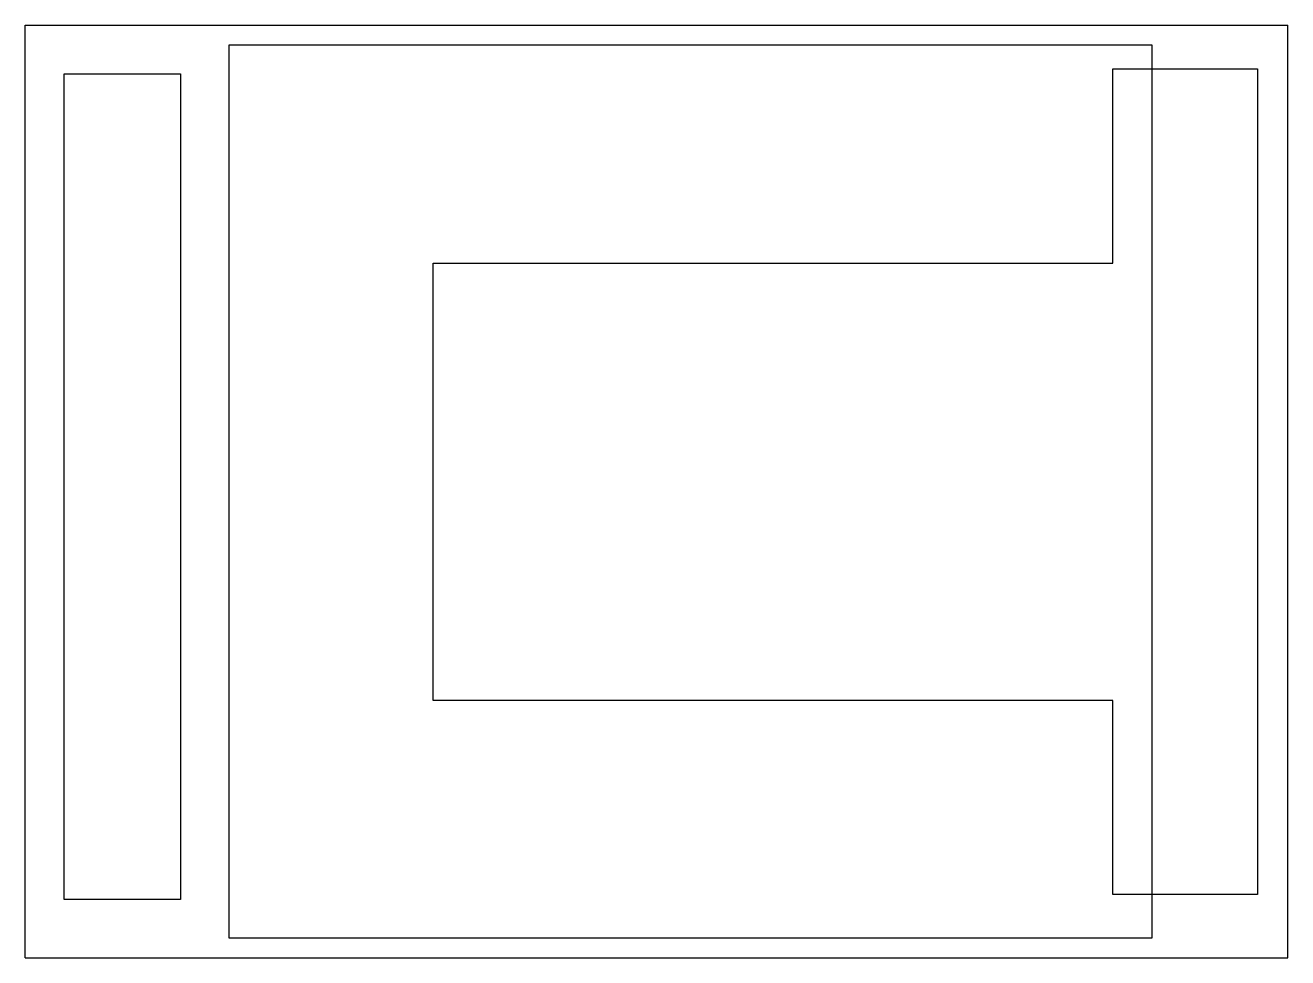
# Model space of a CAD drawing. Header units: millimetres. Extents: x 25.4 to 38.4, y 25.4 to 35.
import ezdxf

# ---------------------------------------------------------------- set-up
doc = ezdxf.new("R2010")
doc.units = ezdxf.units.MM
doc.layers.add('Mechanical1', color=6, linetype='Continuous')
doc.layers.add('TopLayer', color=1, linetype='Continuous')

msp = doc.modelspace()

# ---------------------------------------------------------------- linework, layer by layer
at = {"layer": 'Mechanical1'}
for p, q in [((27.5, 25.6), (27.5, 34.8)), ((27.5, 34.8), (37, 34.8)), ((37, 34.8), (37, 25.6)), ((37, 25.6), (27.5, 25.6))]:
    msp.add_line(p, q, dxfattribs=at)
at = {"layer": 'TopLayer'}
for p, q in [((25.4, 35), (38.4, 35)), ((25.4, 25.4), (25.4, 35)), ((38.4, 25.4), (38.4, 35)), ((25.8, 26), (25.8, 34.5)), ((25.8, 34.5), (27, 34.5)), ((27, 34.5), (27, 26)), ((36.6, 32.55), (36.6, 34.55)), ((36.6, 34.55), (38.09, 34.55)), ((38.09, 34.55), (38.09, 26.05)), ((29.6, 28.05), (29.6, 32.55)), ((29.6, 32.55), (36.6, 32.55)), ((36.6, 28.05), (29.6, 28.05)), ((36.6, 26.05), (36.6, 28.05)), ((27, 26), (25.8, 26)), ((38.09, 26.05), (36.6, 26.05)), ((25.4, 25.4), (38.4, 25.4))]:
    msp.add_line(p, q, dxfattribs=at)

doc.saveas('drawing.dxf')
